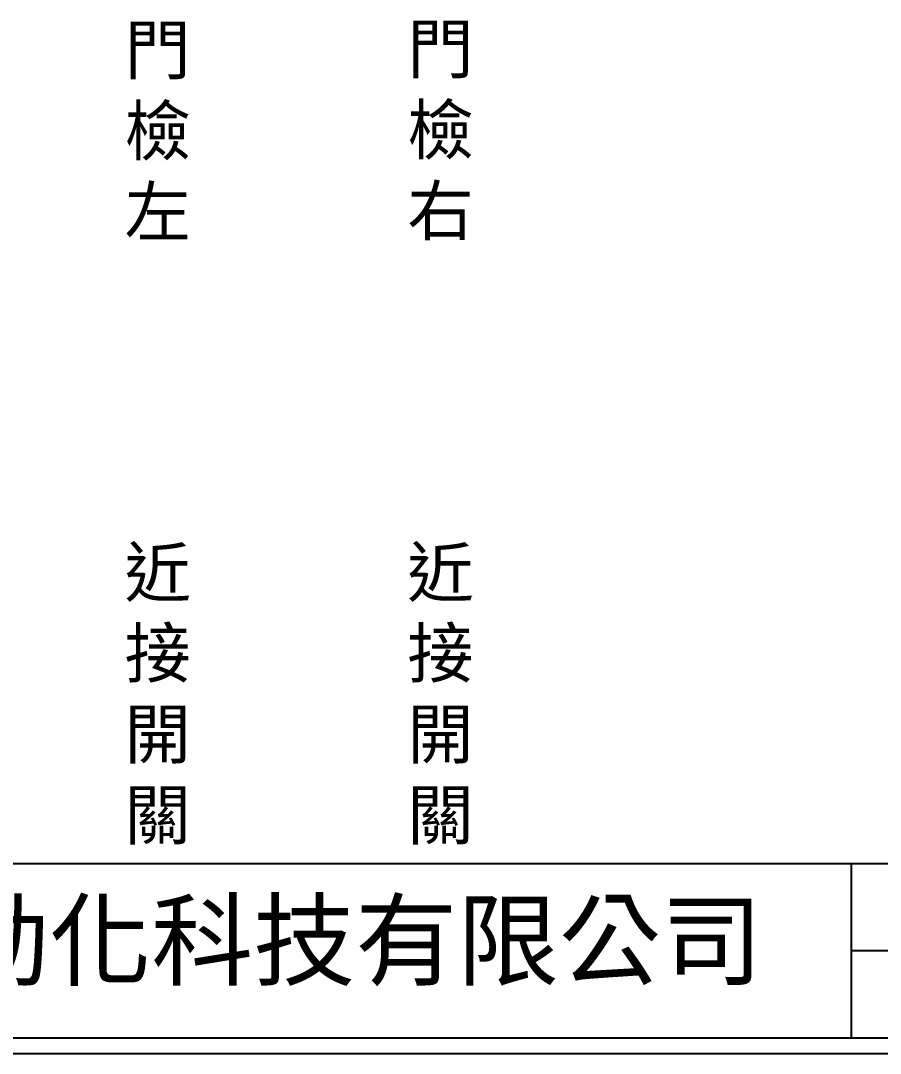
# Model space of a CAD drawing. Extents: x 325 to 612, y 3 to 207.
# Drawn here: x 394.4 to 463.4, y 3 to 86 of the extents above; entities that cross this region are included whole.
import ezdxf

# ---------------------------------------------------------------- set-up
doc = ezdxf.new("R2010")
doc.units = 0
doc.layers.add('圖框層', color=7, linetype='CONTINUOUS')
doc.layers.add('標尺寸層', color=3, linetype='CONTINUOUS')
doc.styles.add('CNS', font='romanc.shx', dxfattribs={"bigfont": 'chineset.shx'})
doc.styles.add('STSL', font='kaiu.ttf')

msp = doc.modelspace()

# ---------------------------------------------------------------- linework, layer by layer
at = {"layer": '圖框層', "color": 7}
for p, q in [((326.569, 18.25), (611.07, 18.25)), ((461.07, 4.25), (461.07, 18.25)), ((461.07, 11.25), (611.07, 11.25)), ((326.569, 4.25), (611.07, 4.25)), ((325.319, 3), (612.319, 3))]:
    msp.add_line(p, q, dxfattribs=at)

# ---------------------------------------------------------------- texts
at = {"layer": '圖框層', "color": 4, "style": 'STSL'}
msp.add_text('泓陞自動化科技有限公司', height=6, dxfattribs=at).set_placement((363.923, 9.076))
at = {"layer": '標尺寸層', "color": 7, "char_height": 3.9, "width": 4.96081, "attachment_point": 5, "style": 'CNS'}
for s, insert in [('{\\fDFKai-SB|b0|i0|c136|p65;門檢左}', (405.355, 76.973)), ('{\\fDFKai-SB|b0|i0|c136|p65;門檢右}', (428.06, 76.973)), ('{\\fDFKai-SB|b0|i0|c136|p65;近接開關}', (405.355, 31.684)), ('{\\fDFKai-SB|b0|i0|c136|p65;近接開關}', (428.06, 31.684))]:
    msp.add_mtext(s, dxfattribs=dict(at, insert=insert))

doc.saveas('drawing.dxf')
